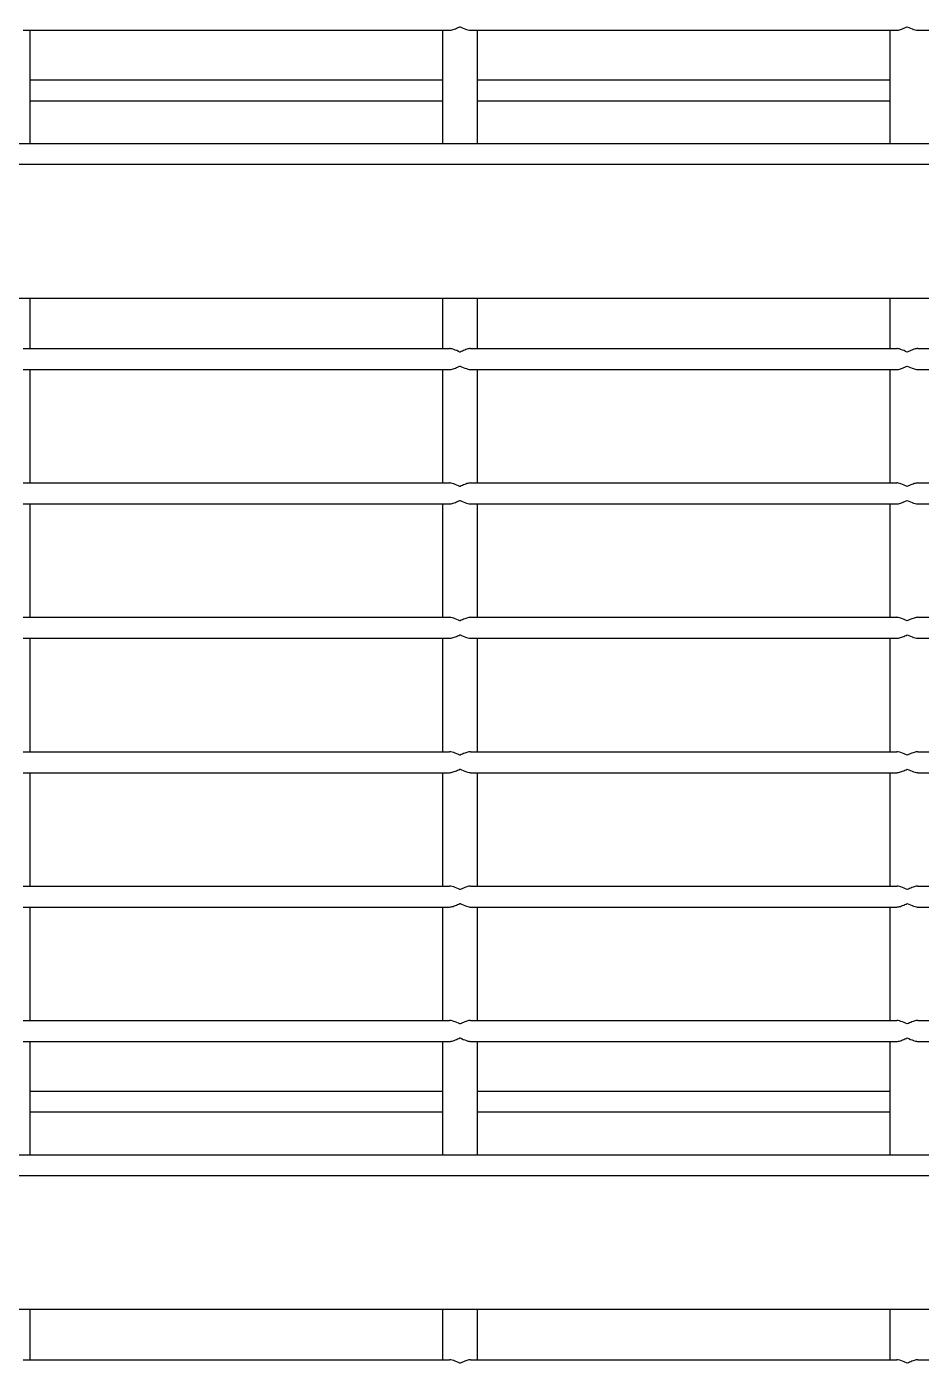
# Model space of a CAD drawing. Header units: millimetres. Extents: x 1293 to 41893, y 1011 to 26911.
# Drawn here: x 13211.4 to 13346.9, y 11938.5 to 12141 of the extents above; entities that cross this region are included whole.
import ezdxf

# ---------------------------------------------------------------- set-up
doc = ezdxf.new("R2010")
doc.units = ezdxf.units.MM
doc.header["$LTSCALE"] = 50

msp = doc.modelspace()

# ---------------------------------------------------------------- linework, layer by layer
at = {"color": 7, "linetype": 'Continuous', "lineweight": 25}
for p, q in [((13210.8676497, 12140.4915414), (13275.425983, 12140.4915414)), ((13211.925983, 12123.3065414), (13211.925983, 12140.4915414)), ((13274.3676497, 12140.4915414), (13274.3676497, 12123.3065414)), ((13278.600983, 12140.4915414), (13343.1593163, 12140.4915414)), ((13279.6593163, 12123.3065414), (13279.6593163, 12140.4915414)), ((13342.100983, 12140.4915414), (13342.100983, 12123.3065414)), ((13346.3343163, 12140.4915414), (13410.8926497, 12140.4915414)), ((13211.925983, 12132.9776527), (13274.3676497, 12132.9776527)), ((13279.6593163, 12132.9776527), (13342.100983, 12132.9776527)), ((13211.925983, 12129.8026527), (13274.3676497, 12129.8026527)), ((13279.6593163, 12129.8026527), (13342.100983, 12129.8026527)), ((13126.7301497, 12123.3065414), (13630.4968163, 12123.3065414)), ((13630.4968163, 12120.1315414), (13126.7301497, 12120.1315414)), ((13124.6101497, 12099.9198747), (13632.6168163, 12099.9198747)), ((13211.925983, 12092.2576527), (13211.925983, 12099.9198747)), ((13274.3676497, 12099.9198747), (13274.3676497, 12092.2576527)), ((13279.6593163, 12092.2576527), (13279.6593163, 12099.9198747)), ((13342.100983, 12099.9198747), (13342.100983, 12092.2576527)), ((13210.8676497, 12092.2576527), (13275.425983, 12092.2576527)), ((13278.600983, 12092.2576527), (13343.1593163, 12092.2576527)), ((13346.3343163, 12092.2576527), (13410.8926497, 12092.2576527)), ((13210.8676497, 12089.0826527), (13275.425983, 12089.0826527)), ((13211.925983, 12071.8976527), (13211.925983, 12089.0826527)), ((13274.3676497, 12089.0826527), (13274.3676497, 12071.8976527)), ((13278.600983, 12089.0826527), (13343.1593163, 12089.0826527)), ((13279.6593163, 12071.8976527), (13279.6593163, 12089.0826527)), ((13342.100983, 12089.0826527), (13342.100983, 12071.8976527)), ((13346.3343163, 12089.0826527), (13410.8926497, 12089.0826527)), ((13210.8676497, 12071.8976527), (13275.425983, 12071.8976527)), ((13278.600983, 12071.8976527), (13343.1593163, 12071.8976527)), ((13346.3343163, 12071.8976527), (13410.8926497, 12071.8976527)), ((13210.8676497, 12068.7226527), (13275.425983, 12068.7226527)), ((13211.925983, 12051.5376527), (13211.925983, 12068.7226527)), ((13274.3676497, 12068.7226527), (13274.3676497, 12051.5376527)), ((13278.600983, 12068.7226527), (13343.1593163, 12068.7226527)), ((13279.6593163, 12051.5376527), (13279.6593163, 12068.7226527)), ((13342.100983, 12068.7226527), (13342.100983, 12051.5376527)), ((13346.3343163, 12068.7226527), (13410.8926497, 12068.7226527)), ((13210.8676497, 12051.5376527), (13275.425983, 12051.5376527)), ((13278.600983, 12051.5376527), (13343.1593163, 12051.5376527)), ((13346.3343163, 12051.5376527), (13410.8926497, 12051.5376527)), ((13210.8676497, 12048.3626527), (13275.425983, 12048.3626527)), ((13211.925983, 12031.1776527), (13211.925983, 12048.3626527)), ((13274.3676497, 12048.3626527), (13274.3676497, 12031.1776527)), ((13278.600983, 12048.3626527), (13343.1593163, 12048.3626527)), ((13279.6593163, 12031.1776527), (13279.6593163, 12048.3626527)), ((13342.100983, 12048.3626527), (13342.100983, 12031.1776527)), ((13346.3343163, 12048.3626527), (13410.8926497, 12048.3626527)), ((13210.8676497, 12031.1776527), (13275.425983, 12031.1776527)), ((13278.600983, 12031.1776527), (13343.1593163, 12031.1776527)), ((13346.3343163, 12031.1776527), (13410.8926497, 12031.1776527)), ((13210.8676497, 12028.0026527), (13275.425983, 12028.0026527)), ((13211.925983, 12010.8176527), (13211.925983, 12028.0026527)), ((13274.3676497, 12028.0026527), (13274.3676497, 12010.8176527)), ((13278.600983, 12028.0026527), (13343.1593163, 12028.0026527)), ((13279.6593163, 12010.8176527), (13279.6593163, 12028.0026527)), ((13342.100983, 12028.0026527), (13342.100983, 12010.8176527)), ((13346.3343163, 12028.0026527), (13410.8926497, 12028.0026527)), ((13210.8676497, 12010.8176527), (13275.425983, 12010.8176527)), ((13278.600983, 12010.8176527), (13343.1593163, 12010.8176527)), ((13346.3343163, 12010.8176527), (13410.8926497, 12010.8176527)), ((13210.8676497, 12007.6426527), (13275.425983, 12007.6426527)), ((13211.925983, 11990.4576527), (13211.925983, 12007.6426527)), ((13274.3676497, 12007.6426527), (13274.3676497, 11990.4576527)), ((13278.600983, 12007.6426527), (13343.1593163, 12007.6426527)), ((13279.6593163, 11990.4576527), (13279.6593163, 12007.6426527)), ((13342.100983, 12007.6426527), (13342.100983, 11990.4576527)), ((13346.3343163, 12007.6426527), (13410.8926497, 12007.6426527)), ((13210.8676497, 11990.4576527), (13275.425983, 11990.4576527)), ((13278.600983, 11990.4576527), (13343.1593163, 11990.4576527)), ((13346.3343163, 11990.4576527), (13410.8926497, 11990.4576527)), ((13210.8676497, 11987.2826527), (13275.425983, 11987.2826527)), ((13211.925983, 11970.0976527), (13211.925983, 11987.2826527)), ((13274.3676497, 11987.2826527), (13274.3676497, 11970.0976527)), ((13278.600983, 11987.2826527), (13343.1593163, 11987.2826527)), ((13279.6593163, 11970.0976527), (13279.6593163, 11987.2826527)), ((13342.100983, 11987.2826527), (13342.100983, 11970.0976527)), ((13346.3343163, 11987.2826527), (13410.8926497, 11987.2826527)), ((13211.925983, 11979.7687641), (13274.3676497, 11979.7687641)), ((13279.6593163, 11979.7687641), (13342.100983, 11979.7687641)), ((13211.925983, 11976.5937641), (13274.3676497, 11976.5937641)), ((13279.6593163, 11976.5937641), (13342.100983, 11976.5937641)), ((13126.7301497, 11970.0976527), (13630.4968163, 11970.0976527)), ((13630.4968163, 11966.9226527), (13126.7301497, 11966.9226527)), ((13124.6101497, 11946.7109861), (13632.6168163, 11946.7109861)), ((13211.925983, 11939.0487641), (13211.925983, 11946.7109861)), ((13274.3676497, 11946.7109861), (13274.3676497, 11939.0487641)), ((13279.6593163, 11939.0487641), (13279.6593163, 11946.7109861)), ((13342.100983, 11946.7109861), (13342.100983, 11939.0487641)), ((13210.8676497, 11939.0487641), (13275.425983, 11939.0487641)), ((13278.600983, 11939.0487641), (13343.1593163, 11939.0487641)), ((13346.3343163, 11939.0487641), (13410.8926497, 11939.0487641))]:
    msp.add_line(p, q, dxfattribs=at)
for points, knots in [([(13275.425983, 12140.4915414), (13275.5105182, 12140.4981028), (13275.787753, 12140.5196211), (13276.3228124, 12140.7144285), (13276.7741461, 12140.9136688), (13277.010927, 12141.0195649), (13277.013483, 12141.020708)], [0, 0, 0, 0, 0.1723614537, 0.5652622384, 0.9953071929, 1, 1, 1, 1]), ([(13277.013483, 12141.020708), (13277.0160389, 12141.019565), (13277.3359773, 12140.8764841), (13277.8114929, 12140.6642135), (13278.3341348, 12140.5078689), (13278.5348902, 12140.4955854), (13278.600983, 12140.4915414)], [0, 0, 0, 0, 0.0046971273, 0.5879730074, 0.8643521995, 1, 1, 1, 1]), ([(13343.1593163, 12140.4915414), (13343.2438516, 12140.4981028), (13343.5210863, 12140.5196211), (13344.0561457, 12140.7144285), (13344.5074794, 12140.9136688), (13344.7442604, 12141.0195649), (13344.7468163, 12141.020708)], [0, 0, 0, 0, 0.1723614537, 0.5652622384, 0.9953071929, 1, 1, 1, 1]), ([(13344.7468163, 12141.020708), (13344.7493722, 12141.019565), (13345.0693106, 12140.8764841), (13345.5448262, 12140.6642135), (13346.0674681, 12140.5078689), (13346.2682235, 12140.4955854), (13346.3343163, 12140.4915414)], [0, 0, 0, 0, 0.00469712726, 0.58797300742, 0.86435219951, 1, 1, 1, 1]), ([(13277.013483, 12091.7284861), (13277.0109271, 12091.7296291), (13276.6909887, 12091.87271), (13276.2154731, 12092.0849806), (13275.6928312, 12092.2413252), (13275.4920758, 12092.2536088), (13275.425983, 12092.2576527)], [0, 0, 0, 0, 0.0046971273, 0.5879730073, 0.8643521995, 1, 1, 1, 1]), ([(13278.600983, 12092.2576527), (13278.5164478, 12092.2510913), (13278.239213, 12092.229573), (13277.7041536, 12092.0347656), (13277.2528199, 12091.8355253), (13277.0160389, 12091.7296292), (13277.013483, 12091.7284861)], [0, 0, 0, 0, 0.17236145369, 0.56526223838, 0.99530719289, 1, 1, 1, 1]), ([(13344.7468163, 12091.7284861), (13344.7442604, 12091.7296291), (13344.4243221, 12091.87271), (13343.9488064, 12092.0849806), (13343.4261645, 12092.2413252), (13343.2254092, 12092.2536088), (13343.1593163, 12092.2576527)], [0, 0, 0, 0, 0.0046971273, 0.5879730074, 0.8643521995, 1, 1, 1, 1]), ([(13346.3343163, 12092.2576527), (13346.2497811, 12092.2510913), (13345.9725464, 12092.229573), (13345.4374869, 12092.0347656), (13344.9861532, 12091.8355253), (13344.7493723, 12091.7296292), (13344.7468163, 12091.7284861)], [0, 0, 0, 0, 0.1723614537, 0.5652622384, 0.9953071929, 1, 1, 1, 1]), ([(13275.425983, 12089.0826527), (13275.5105182, 12089.0892142), (13275.787753, 12089.1107325), (13276.3228124, 12089.3055399), (13276.7741461, 12089.5047802), (13277.010927, 12089.6106763), (13277.013483, 12089.6118194)], [0, 0, 0, 0, 0.1723614537, 0.5652622384, 0.9953071929, 1, 1, 1, 1]), ([(13277.013483, 12089.6118194), (13277.0160389, 12089.6106764), (13277.3359773, 12089.4675955), (13277.8114929, 12089.2553249), (13278.3341348, 12089.0989803), (13278.5348902, 12089.0866967), (13278.600983, 12089.0826527)], [0, 0, 0, 0, 0.00469712726, 0.58797300735, 0.86435219951, 1, 1, 1, 1]), ([(13343.1593163, 12089.0826527), (13343.2438516, 12089.0892142), (13343.5210863, 12089.1107325), (13344.0561457, 12089.3055399), (13344.5074794, 12089.5047802), (13344.7442604, 12089.6106763), (13344.7468163, 12089.6118194)], [0, 0, 0, 0, 0.1723614537, 0.5652622384, 0.9953071929, 1, 1, 1, 1]), ([(13344.7468163, 12089.6118194), (13344.7493722, 12089.6106764), (13345.0693106, 12089.4675955), (13345.5448262, 12089.2553249), (13346.0674681, 12089.0989803), (13346.2682235, 12089.0866967), (13346.3343163, 12089.0826527)], [0, 0, 0, 0, 0.0046971273, 0.5879730074, 0.8643521995, 1, 1, 1, 1]), ([(13277.013483, 12071.3684861), (13277.0109271, 12071.3696291), (13276.6909887, 12071.51271), (13276.2154731, 12071.7249806), (13275.6928312, 12071.8813252), (13275.4920758, 12071.8936088), (13275.425983, 12071.8976527)], [0, 0, 0, 0, 0.0046971273, 0.5879730073, 0.8643521995, 1, 1, 1, 1]), ([(13278.600983, 12071.8976527), (13278.5164478, 12071.8910913), (13278.239213, 12071.869573), (13277.7041536, 12071.6747656), (13277.2528199, 12071.4755253), (13277.0160389, 12071.3696292), (13277.013483, 12071.3684861)], [0, 0, 0, 0, 0.1723614537, 0.5652622384, 0.9953071929, 1, 1, 1, 1]), ([(13344.7468163, 12071.3684861), (13344.7442604, 12071.3696291), (13344.4243221, 12071.51271), (13343.9488064, 12071.7249806), (13343.4261645, 12071.8813252), (13343.2254092, 12071.8936088), (13343.1593163, 12071.8976527)], [0, 0, 0, 0, 0.0046971273, 0.5879730074, 0.8643521995, 1, 1, 1, 1]), ([(13346.3343163, 12071.8976527), (13346.2497811, 12071.8910913), (13345.9725464, 12071.869573), (13345.4374869, 12071.6747656), (13344.9861532, 12071.4755253), (13344.7493723, 12071.3696292), (13344.7468163, 12071.3684861)], [0, 0, 0, 0, 0.1723614537, 0.5652622384, 0.9953071929, 1, 1, 1, 1]), ([(13275.425983, 12068.7226527), (13275.5105182, 12068.7292142), (13275.787753, 12068.7507325), (13276.3228124, 12068.9455399), (13276.7741461, 12069.1447802), (13277.010927, 12069.2506763), (13277.013483, 12069.2518194)], [0, 0, 0, 0, 0.1723614537, 0.5652622384, 0.9953071929, 1, 1, 1, 1]), ([(13277.013483, 12069.2518194), (13277.0160389, 12069.2506764), (13277.3359773, 12069.1075955), (13277.8114929, 12068.8953249), (13278.3341348, 12068.7389803), (13278.5348902, 12068.7266967), (13278.600983, 12068.7226527)], [0, 0, 0, 0, 0.00469712726, 0.58797300735, 0.86435219951, 1, 1, 1, 1]), ([(13343.1593163, 12068.7226527), (13343.2438516, 12068.7292142), (13343.5210863, 12068.7507325), (13344.0561457, 12068.9455399), (13344.5074794, 12069.1447802), (13344.7442604, 12069.2506763), (13344.7468163, 12069.2518194)], [0, 0, 0, 0, 0.1723614537, 0.5652622384, 0.9953071929, 1, 1, 1, 1]), ([(13344.7468163, 12069.2518194), (13344.7493722, 12069.2506764), (13345.0693106, 12069.1075955), (13345.5448262, 12068.8953249), (13346.0674681, 12068.7389803), (13346.2682235, 12068.7266967), (13346.3343163, 12068.7226527)], [0, 0, 0, 0, 0.0046971273, 0.5879730074, 0.8643521995, 1, 1, 1, 1]), ([(13277.013483, 12051.0084861), (13277.0109271, 12051.0096291), (13276.6909887, 12051.15271), (13276.2154731, 12051.3649806), (13275.6928312, 12051.5213252), (13275.4920758, 12051.5336088), (13275.425983, 12051.5376527)], [0, 0, 0, 0, 0.0046971273, 0.5879730073, 0.8643521995, 1, 1, 1, 1]), ([(13278.600983, 12051.5376527), (13278.5164478, 12051.5310913), (13278.239213, 12051.509573), (13277.7041536, 12051.3147656), (13277.2528199, 12051.1155253), (13277.0160389, 12051.0096292), (13277.013483, 12051.0084861)], [0, 0, 0, 0, 0.1723614537, 0.5652622384, 0.9953071929, 1, 1, 1, 1]), ([(13344.7468163, 12051.0084861), (13344.7442604, 12051.0096291), (13344.4243221, 12051.15271), (13343.9488064, 12051.3649806), (13343.4261645, 12051.5213252), (13343.2254092, 12051.5336088), (13343.1593163, 12051.5376527)], [0, 0, 0, 0, 0.0046971273, 0.5879730074, 0.8643521995, 1, 1, 1, 1]), ([(13346.3343163, 12051.5376527), (13346.2497811, 12051.5310913), (13345.9725464, 12051.509573), (13345.4374869, 12051.3147656), (13344.9861532, 12051.1155253), (13344.7493723, 12051.0096292), (13344.7468163, 12051.0084861)], [0, 0, 0, 0, 0.1723614537, 0.5652622384, 0.9953071929, 1, 1, 1, 1]), ([(13275.425983, 12048.3626527), (13275.5105182, 12048.3692142), (13275.787753, 12048.3907325), (13276.3228124, 12048.5855399), (13276.7741461, 12048.7847802), (13277.010927, 12048.8906763), (13277.013483, 12048.8918194)], [0, 0, 0, 0, 0.1723614537, 0.5652622384, 0.9953071929, 1, 1, 1, 1]), ([(13277.013483, 12048.8918194), (13277.0160389, 12048.8906764), (13277.3359773, 12048.7475955), (13277.8114929, 12048.5353249), (13278.3341348, 12048.3789803), (13278.5348902, 12048.3666967), (13278.600983, 12048.3626527)], [0, 0, 0, 0, 0.0046971273, 0.5879730074, 0.8643521995, 1, 1, 1, 1]), ([(13343.1593163, 12048.3626527), (13343.2438516, 12048.3692142), (13343.5210863, 12048.3907325), (13344.0561457, 12048.5855399), (13344.5074794, 12048.7847802), (13344.7442604, 12048.8906763), (13344.7468163, 12048.8918194)], [0, 0, 0, 0, 0.17236145372, 0.56526223842, 0.99530719289, 1, 1, 1, 1]), ([(13344.7468163, 12048.8918194), (13344.7493722, 12048.8906764), (13345.0693106, 12048.7475955), (13345.5448262, 12048.5353249), (13346.0674681, 12048.3789803), (13346.2682235, 12048.3666967), (13346.3343163, 12048.3626527)], [0, 0, 0, 0, 0.0046971273, 0.5879730074, 0.8643521995, 1, 1, 1, 1]), ([(13277.013483, 12030.6484861), (13277.0109271, 12030.6496291), (13276.6909887, 12030.79271), (13276.2154731, 12031.0049806), (13275.6928312, 12031.1613252), (13275.4920758, 12031.1736088), (13275.425983, 12031.1776527)], [0, 0, 0, 0, 0.0046971273, 0.5879730073, 0.8643521995, 1, 1, 1, 1]), ([(13278.600983, 12031.1776527), (13278.5164478, 12031.1710913), (13278.239213, 12031.149573), (13277.7041536, 12030.9547656), (13277.2528199, 12030.7555253), (13277.0160389, 12030.6496292), (13277.013483, 12030.6484861)], [0, 0, 0, 0, 0.1723614537, 0.5652622384, 0.9953071929, 1, 1, 1, 1]), ([(13344.7468163, 12030.6484861), (13344.7442604, 12030.6496291), (13344.4243221, 12030.79271), (13343.9488064, 12031.0049806), (13343.4261645, 12031.1613252), (13343.2254092, 12031.1736088), (13343.1593163, 12031.1776527)], [0, 0, 0, 0, 0.0046971273, 0.5879730074, 0.8643521995, 1, 1, 1, 1]), ([(13346.3343163, 12031.1776527), (13346.2497811, 12031.1710913), (13345.9725464, 12031.149573), (13345.4374869, 12030.9547656), (13344.9861532, 12030.7555253), (13344.7493723, 12030.6496292), (13344.7468163, 12030.6484861)], [0, 0, 0, 0, 0.1723614537, 0.5652622384, 0.9953071929, 1, 1, 1, 1]), ([(13275.425983, 12028.0026527), (13275.5105182, 12028.0092142), (13275.787753, 12028.0307325), (13276.3228124, 12028.2255399), (13276.7741461, 12028.4247802), (13277.010927, 12028.5306763), (13277.013483, 12028.5318194)], [0, 0, 0, 0, 0.1723614537, 0.5652622384, 0.9953071929, 1, 1, 1, 1]), ([(13277.013483, 12028.5318194), (13277.0160389, 12028.5306764), (13277.3359773, 12028.3875955), (13277.8114929, 12028.1753249), (13278.3341348, 12028.0189803), (13278.5348902, 12028.0066967), (13278.600983, 12028.0026527)], [0, 0, 0, 0, 0.0046971273, 0.5879730074, 0.8643521995, 1, 1, 1, 1]), ([(13343.1593163, 12028.0026527), (13343.2438516, 12028.0092142), (13343.5210863, 12028.0307325), (13344.0561457, 12028.2255399), (13344.5074794, 12028.4247802), (13344.7442604, 12028.5306763), (13344.7468163, 12028.5318194)], [0, 0, 0, 0, 0.1723614537, 0.5652622384, 0.9953071929, 1, 1, 1, 1]), ([(13344.7468163, 12028.5318194), (13344.7493722, 12028.5306764), (13345.0693106, 12028.3875955), (13345.5448262, 12028.1753249), (13346.0674681, 12028.0189803), (13346.2682235, 12028.0066967), (13346.3343163, 12028.0026527)], [0, 0, 0, 0, 0.00469712726, 0.58797300742, 0.86435219951, 1, 1, 1, 1]), ([(13277.013483, 12010.2884861), (13277.0109271, 12010.2896291), (13276.6909887, 12010.43271), (13276.2154731, 12010.6449806), (13275.6928312, 12010.8013252), (13275.4920758, 12010.8136088), (13275.425983, 12010.8176527)], [0, 0, 0, 0, 0.0046971273, 0.5879730073, 0.8643521995, 1, 1, 1, 1]), ([(13278.600983, 12010.8176527), (13278.5164478, 12010.8110913), (13278.239213, 12010.789573), (13277.7041536, 12010.5947656), (13277.2528199, 12010.3955253), (13277.0160389, 12010.2896292), (13277.013483, 12010.2884861)], [0, 0, 0, 0, 0.1723614537, 0.5652622384, 0.9953071929, 1, 1, 1, 1]), ([(13344.7468163, 12010.2884861), (13344.7442604, 12010.2896291), (13344.4243221, 12010.43271), (13343.9488064, 12010.6449806), (13343.4261645, 12010.8013252), (13343.2254092, 12010.8136088), (13343.1593163, 12010.8176527)], [0, 0, 0, 0, 0.0046971273, 0.5879730074, 0.8643521995, 1, 1, 1, 1]), ([(13346.3343163, 12010.8176527), (13346.2497811, 12010.8110913), (13345.9725464, 12010.789573), (13345.4374869, 12010.5947656), (13344.9861532, 12010.3955253), (13344.7493723, 12010.2896292), (13344.7468163, 12010.2884861)], [0, 0, 0, 0, 0.1723614537, 0.5652622384, 0.9953071929, 1, 1, 1, 1]), ([(13275.425983, 12007.6426527), (13275.5105182, 12007.6492142), (13275.787753, 12007.6707325), (13276.3228124, 12007.8655399), (13276.7741461, 12008.0647802), (13277.010927, 12008.1706763), (13277.013483, 12008.1718194)], [0, 0, 0, 0, 0.1723614537, 0.5652622384, 0.9953071929, 1, 1, 1, 1]), ([(13277.013483, 12008.1718194), (13277.0160389, 12008.1706764), (13277.3359773, 12008.0275955), (13277.8114929, 12007.8153249), (13278.3341348, 12007.6589803), (13278.5348902, 12007.6466967), (13278.600983, 12007.6426527)], [0, 0, 0, 0, 0.0046971273, 0.5879730074, 0.8643521995, 1, 1, 1, 1]), ([(13343.1593163, 12007.6426527), (13343.2438516, 12007.6492142), (13343.5210863, 12007.6707325), (13344.0561457, 12007.8655399), (13344.5074794, 12008.0647802), (13344.7442604, 12008.1706763), (13344.7468163, 12008.1718194)], [0, 0, 0, 0, 0.1723614537, 0.5652622384, 0.9953071929, 1, 1, 1, 1]), ([(13344.7468163, 12008.1718194), (13344.7493722, 12008.1706764), (13345.0693106, 12008.0275955), (13345.5448262, 12007.8153249), (13346.0674681, 12007.6589803), (13346.2682235, 12007.6466967), (13346.3343163, 12007.6426527)], [0, 0, 0, 0, 0.00469712726, 0.58797300742, 0.86435219951, 1, 1, 1, 1]), ([(13277.013483, 11989.9284861), (13277.0109271, 11989.9296291), (13276.6909887, 11990.07271), (13276.2154731, 11990.2849806), (13275.6928312, 11990.4413252), (13275.4920758, 11990.4536088), (13275.425983, 11990.4576527)], [0, 0, 0, 0, 0.0046971273, 0.5879730073, 0.8643521995, 1, 1, 1, 1]), ([(13278.600983, 11990.4576527), (13278.5164478, 11990.4510913), (13278.239213, 11990.429573), (13277.7041536, 11990.2347656), (13277.2528199, 11990.0355253), (13277.0160389, 11989.9296292), (13277.013483, 11989.9284861)], [0, 0, 0, 0, 0.1723614537, 0.5652622384, 0.9953071929, 1, 1, 1, 1]), ([(13344.7468163, 11989.9284861), (13344.7442604, 11989.9296291), (13344.4243221, 11990.07271), (13343.9488064, 11990.2849806), (13343.4261645, 11990.4413252), (13343.2254092, 11990.4536088), (13343.1593163, 11990.4576527)], [0, 0, 0, 0, 0.0046971273, 0.5879730074, 0.8643521995, 1, 1, 1, 1]), ([(13346.3343163, 11990.4576527), (13346.2497811, 11990.4510913), (13345.9725464, 11990.429573), (13345.4374869, 11990.2347656), (13344.9861532, 11990.0355253), (13344.7493723, 11989.9296292), (13344.7468163, 11989.9284861)], [0, 0, 0, 0, 0.1723614537, 0.5652622384, 0.9953071929, 1, 1, 1, 1]), ([(13275.425983, 11987.2826527), (13275.5105182, 11987.2892142), (13275.787753, 11987.3107325), (13276.3228124, 11987.5055399), (13276.7741461, 11987.7047802), (13277.010927, 11987.8106763), (13277.013483, 11987.8118194)], [0, 0, 0, 0, 0.1723614537, 0.5652622384, 0.9953071929, 1, 1, 1, 1]), ([(13277.013483, 11987.8118194), (13277.0160389, 11987.8106764), (13277.3359773, 11987.6675955), (13277.8114929, 11987.4553249), (13278.3341348, 11987.2989803), (13278.5348902, 11987.2866967), (13278.600983, 11987.2826527)], [0, 0, 0, 0, 0.00469712726, 0.58797300735, 0.86435219951, 1, 1, 1, 1]), ([(13343.1593163, 11987.2826527), (13343.2438516, 11987.2892142), (13343.5210863, 11987.3107325), (13344.0561457, 11987.5055399), (13344.5074794, 11987.7047802), (13344.7442604, 11987.8106763), (13344.7468163, 11987.8118194)], [0, 0, 0, 0, 0.1723614537, 0.5652622384, 0.9953071929, 1, 1, 1, 1]), ([(13344.7468163, 11987.8118194), (13344.7493722, 11987.8106764), (13345.0693106, 11987.6675955), (13345.5448262, 11987.4553249), (13346.0674681, 11987.2989803), (13346.2682235, 11987.2866967), (13346.3343163, 11987.2826527)], [0, 0, 0, 0, 0.0046971273, 0.5879730074, 0.8643521995, 1, 1, 1, 1]), ([(13277.013483, 11938.5195975), (13277.0109271, 11938.5207405), (13276.6909887, 11938.6638214), (13276.2154731, 11938.876092), (13275.6928312, 11939.0324366), (13275.4920758, 11939.0447201), (13275.425983, 11939.0487641)], [0, 0, 0, 0, 0.0046971273, 0.5879730073, 0.8643521995, 1, 1, 1, 1]), ([(13278.600983, 11939.0487641), (13278.5164478, 11939.0422027), (13278.239213, 11939.0206844), (13277.7041536, 11938.825877), (13277.2528199, 11938.6266367), (13277.0160389, 11938.5207406), (13277.013483, 11938.5195975)], [0, 0, 0, 0, 0.1723614537, 0.5652622384, 0.9953071929, 1, 1, 1, 1]), ([(13344.7468163, 11938.5195975), (13344.7442604, 11938.5207405), (13344.4243221, 11938.6638214), (13343.9488064, 11938.876092), (13343.4261645, 11939.0324366), (13343.2254092, 11939.0447201), (13343.1593163, 11939.0487641)], [0, 0, 0, 0, 0.0046971273, 0.5879730074, 0.8643521995, 1, 1, 1, 1]), ([(13346.3343163, 11939.0487641), (13346.2497811, 11939.0422027), (13345.9725464, 11939.0206844), (13345.4374869, 11938.825877), (13344.9861532, 11938.6266367), (13344.7493723, 11938.5207406), (13344.7468163, 11938.5195975)], [0, 0, 0, 0, 0.17236145371, 0.5652622384, 0.99530719289, 1, 1, 1, 1])]:
    msp.add_open_spline(points, degree=3, knots=knots, dxfattribs=at)

doc.saveas('drawing.dxf')
